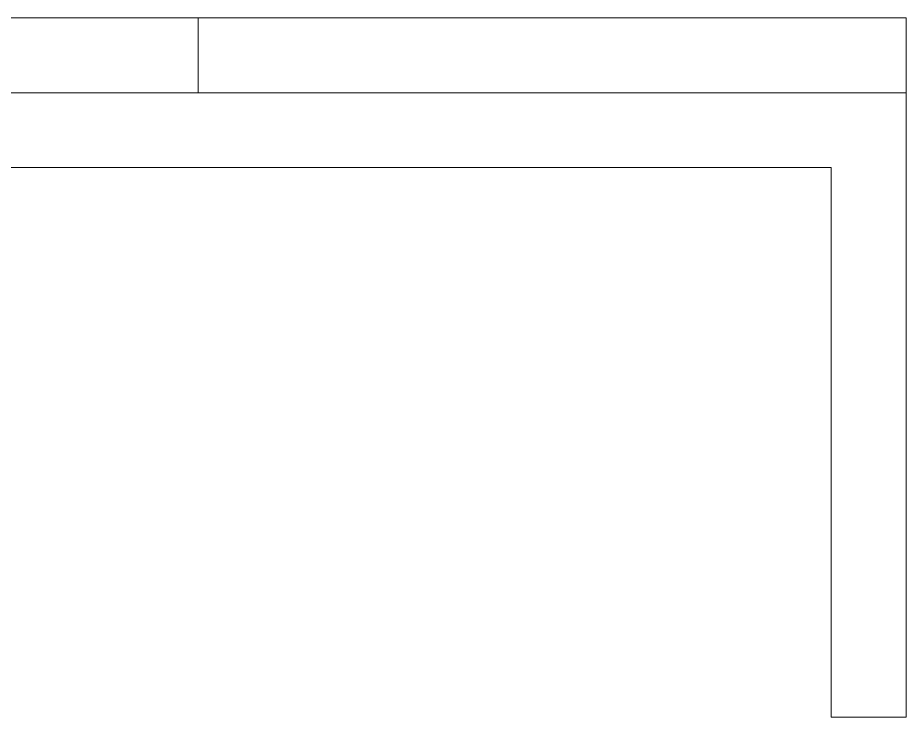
# Model space of a CAD drawing. Header units: millimetres. Extents: x 35540 to 832230, y -10956 to 416550.
# Drawn here: x 197728.4 to 197835.1, y 41982.5 to 42066.5 of the extents above; entities that cross this region are included whole.
import ezdxf

# ---------------------------------------------------------------- set-up
doc = ezdxf.new("R2010")
doc.units = ezdxf.units.MM
doc.layers.add('Q-CASE', color=31, linetype='Continuous', lineweight=5)

# ---------------------------------------------------------------- blocks, each defined once
blk = doc.blocks.new('DLN_Cat Ladder - 750x750x5000 _WDH_-9766194-2_F U_F_A_')
at = {"layer": 'Q-CASE'}
for p, q in [((-189.3, -600), (-189.3, -685)), ((-189.3, -699), (-189.3, -600)), ((-180.3, -600), (-189.3, -600)), ((-189.3, -600), (-180.3, -600)), ((-180.3, -699), (-180.3, -600)), ((-180.3, -600), (-105.3, -600)), ((-105.3, -600), (-180.3, -600)), ((-180.3, -600), (-180.3, -699)), ((-180.3, -600), (-180.3, -699)), ((-180.3, -685), (-180.3, -600)), ((-105.3, -600), (-180.3, -600)), ((-180.3, -600), (-180.3, -699)), ((-180.3, -699), (-180.3, -600)), ((-180.3, -600), (-105.3, -600)), ((-105.3, -600), (-105.3, -609)), ((-105.3, -609), (-105.3, -600)), ((-105.3, -609), (-105.3, -600)), ((-105.3, -600), (-105.3, -609)), ((-105.3, -609), (-171.3, -609)), ((-171.3, -609), (-171.3, -699)), ((-171.3, -708.8), (-171.3, -609)), ((-171.3, -609), (-105.3, -609)), ((-171.3, -708.8), (-171.3, -609)), ((-171.3, -609), (-105.3, -609)), ((-105.3, -609), (-171.3, -609)), ((-171.3, -609), (-171.3, -708.8)), ((-189.3, -685), (-189.3, -699)), ((-189.3, -685), (-180.3, -685)), ((-189.3, -685), (-180.3, -685)), ((-180.3, -699), (-180.3, -685)), ((-189.3, -699), (-189.3, -710.19)), ((-189.3, -749), (-189.3, -699)), ((-180.3, -699), (-180.3, -708.77)), ((-180.3, -699), (-180.3, -708.82)), ((-180.3, -699), (-180.3, -749)), ((-180.3, -708.82), (-180.3, -699)), ((-180.3, -699), (-180.3, -708.77)), ((-180.3, -708.77), (-180.3, -699)), ((-171.3, -708.85), (-171.3, -699))]:
    blk.add_line(p, q, dxfattribs=at)

msp = doc.modelspace()

# ---------------------------------------------------------------- block references
at = {"layer": 'Q-CASE', "rotation": 269.9999999999997}
msp.add_blockref('DLN_Cat Ladder - 750x750x5000 _WDH_-9766194-2_F U_F_A_', (198435.12, 41877.19), dxfattribs=at)

doc.saveas('drawing.dxf')
